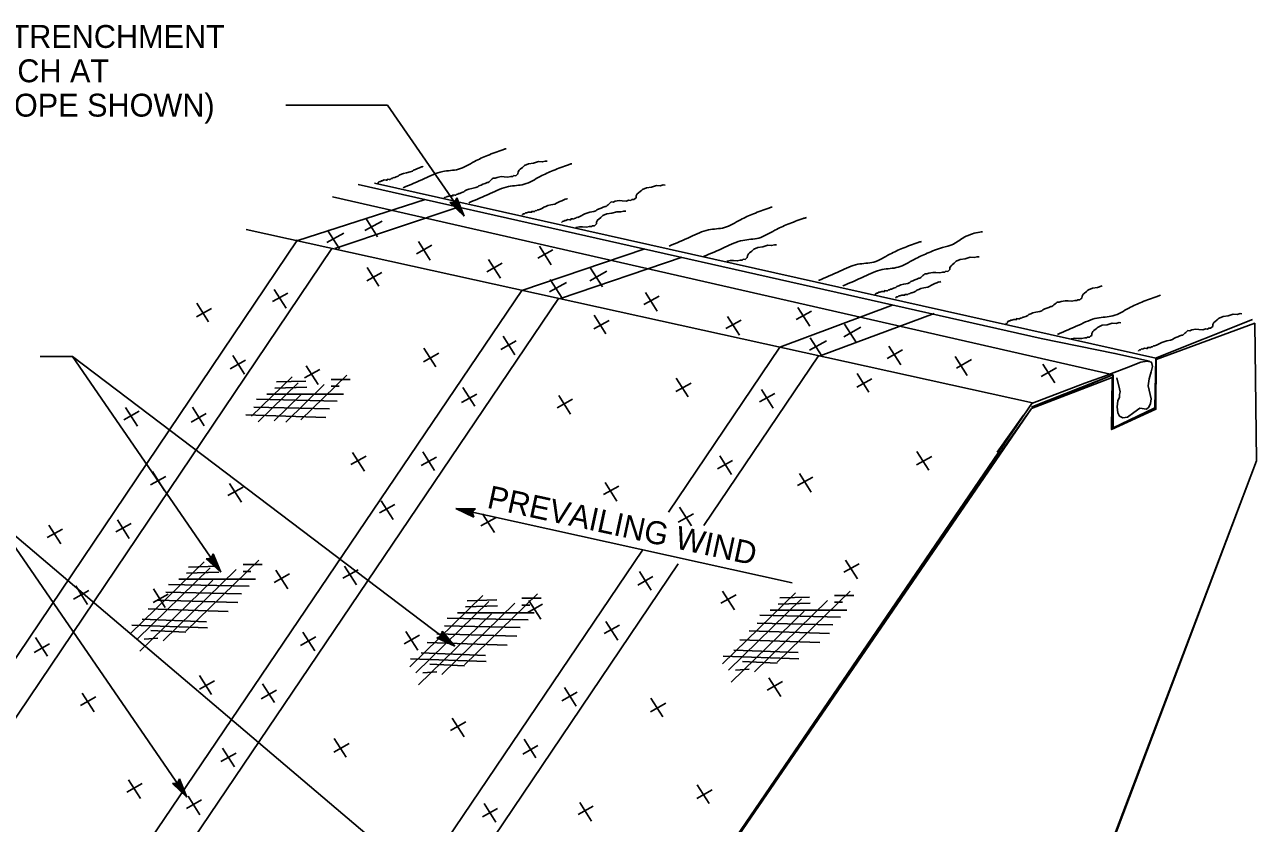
# Model space of a CAD drawing. Extents: x -894 to 866, y -476 to 714.
# Drawn here: x 37.1 to 413.6, y -44.1 to 200 of the extents above; entities that cross this region are included whole.
import ezdxf

# ---------------------------------------------------------------- set-up
doc = ezdxf.new("R2010")
doc.units = 0
for name, color, linetype in [('56 Stage 3 Anno', 7, 'Continuous'), ('57 Undefined', 7, 'Continuous'), ('58 Soundwalls', 7, 'Continuous'), ('6 Exist Hydro', 7, 'Continuous'), ('60 Nongeo Data', 7, 'Continuous')]:
    doc.layers.add(name, color=color, linetype=linetype)

msp = doc.modelspace()

# ---------------------------------------------------------------- linework, layer by layer
at = {"layer": '56 Stage 3 Anno'}
for p, q in [((116.93, 175.35), (148.03, 175.35)), ((171.41, 141.41), (148.03, 175.35)), ((168.56, 145.66), (169.21, 147.05)), ((169.21, 147.05), (169.21, 147.05)), ((169.21, 147.05), (171.41, 141.41)), ((167.03, 145.59), (168.56, 145.66)), ((167.03, 145.59), (167.03, 145.59)), ((171.41, 141.41), (167.03, 145.58)), ((170.64, 142.55), (167.45, 145.59)), ((169.89, 143.67), (167.83, 145.64)), ((169.14, 144.8), (168.26, 145.64)), ((168.69, 145.96), (169.14, 144.8)), ((168.87, 146.29), (169.89, 143.67)), ((169.04, 146.68), (170.65, 142.54)), ((171.41, 141.41), (171.41, 141.41)), ((41.8, 98.57), (51.66, 98.57)), ((97.06, 32.67), (51.66, 98.57)), ((168.57, 10), (51.66, 98.57)), ((271.71, 29.37), (168.89, 52.04)), ((174.36, 49.46), (168.89, 52.04)), ((168.89, 52.04), (168.89, 52.04)), ((168.89, 52.04), (174.94, 52.03)), ((174.23, 49.85), (170.21, 51.74)), ((170.22, 51.74), (174.63, 51.73)), ((174.08, 50.25), (171.54, 51.44)), ((171.54, 51.44), (174.39, 51.44)), ((173.99, 50.62), (172.87, 51.15)), ((172.87, 51.15), (174.09, 51.14)), ((174.94, 52.03), (173.88, 50.92)), ((173.88, 50.92), (174.36, 49.46)), ((174.36, 49.46), (174.36, 49.46)), ((174.94, 52.03), (174.94, 52.03)), ((86.67, -36.1), (28.42, 48.6)), ((143.85, -49.37), (28.42, 48.6)), ((94.12, 36.86), (94.75, 38.26)), ((94.59, 37.89), (96.28, 33.78)), ((94.75, 38.26), (94.75, 38.26)), ((94.75, 38.26), (97.06, 32.67)), ((92.6, 36.75), (94.12, 36.86)), ((97.06, 32.67), (92.6, 36.75)), ((92.6, 36.75), (92.6, 36.75)), ((96.27, 33.79), (93.02, 36.77)), ((95.5, 34.9), (93.4, 36.82)), ((94.72, 36.01), (93.82, 36.83)), ((94.25, 37.16), (94.72, 36.01)), ((94.43, 37.49), (95.5, 34.9)), ((97.06, 32.67), (97.06, 32.67)), ((163.09, 12.55), (164.51, 13.11)), ((168.57, 10), (163.09, 12.55)), ((163.09, 12.55), (163.09, 12.55)), ((167.49, 10.83), (163.49, 12.69)), ((166.42, 11.65), (163.84, 12.86)), ((165.34, 12.48), (164.24, 13)), ((164.51, 13.11), (164.69, 14.64)), ((164.54, 13.43), (165.34, 12.48)), ((164.62, 13.81), (166.42, 11.65)), ((164.65, 14.23), (167.5, 10.82)), ((164.69, 14.64), (164.69, 14.64)), ((164.69, 14.64), (168.57, 10)), ((166.97, 11.95), (166.97, 11.95)), ((166.26, 11.01), (166.26, 11.01)), ((168.57, 10), (168.57, 10)), ((168.57, 10), (168.57, 10)), ((82.24, -31.98), (83.77, -31.89)), ((86.67, -36.1), (82.24, -31.98)), ((82.24, -31.98), (82.24, -31.98)), ((85.89, -34.98), (82.67, -31.97)), ((85.13, -33.86), (83.05, -31.92)), ((84.36, -32.74), (83.47, -31.91)), ((83.77, -31.89), (84.41, -30.49)), ((83.9, -31.59), (84.36, -32.74)), ((84.08, -31.26), (85.13, -33.86)), ((84.24, -30.87), (85.9, -34.98)), ((84.41, -30.49), (84.41, -30.49)), ((84.41, -30.49), (86.67, -36.1)), ((86.67, -36.1), (86.67, -36.1))]:
    msp.add_line(p, q, dxfattribs=at)
at = {"layer": '58 Soundwalls'}
for p, q in [((146.34, 139.92), (141.09, 137)), ((141.33, 140.83), (144.96, 135.13)), ((134.69, 136.27), (129.44, 133.35)), ((129.68, 137.18), (133.31, 131.47)), ((161.59, 132.53), (156.92, 129.93)), ((157.44, 133.66), (161.07, 127.95)), ((194.44, 132.28), (198.06, 126.58)), ((178.91, 128.17), (182.53, 122.46)), ((198.58, 131.16), (193.92, 128.56)), ((141.74, 125.77), (145.37, 120.06)), ((183.05, 127.04), (178.39, 124.45)), ((215.08, 124.61), (209.83, 121.69)), ((210.07, 125.52), (213.7, 119.82)), ((146.3, 124.21), (141.64, 121.62)), ((202.75, 121.18), (197.5, 118.27)), ((197.74, 122.1), (201.37, 116.39)), ((117.55, 117.9), (112.88, 115.3)), ((113.4, 119.03), (117.03, 113.32)), ((231.01, 116.99), (226.35, 114.39)), ((226.86, 118.12), (230.49, 112.41)), ((94.23, 113.24), (89.57, 110.65)), ((89.67, 114.8), (93.3, 109.09)), ((273.45, 113.55), (277.08, 107.84)), ((215.73, 109.59), (211.06, 106.99)), ((211.17, 111.14), (214.8, 105.44)), ((256.13, 109.68), (251.47, 107.08)), ((251.99, 110.8), (255.62, 105.1)), ((277.6, 112.42), (272.94, 109.82)), ((292.73, 107.47), (287.48, 104.56)), ((287.72, 108.39), (291.35, 102.68)), ((187.29, 103.31), (182.63, 100.72)), ((183.34, 104.74), (186.97, 99.03)), ((282.22, 103.36), (276.97, 100.44)), ((277.21, 104.27), (280.84, 98.56)), ((100.67, 98.8), (104.3, 93.09)), ((163.66, 99.53), (158.99, 96.94)), ((159.1, 101.09), (162.73, 95.38)), ((305.46, 100.53), (300.8, 97.94)), ((301.32, 101.66), (304.94, 95.96)), ((321.59, 98.49), (325.21, 92.78)), ((104.62, 97.37), (99.95, 94.78)), ((127.33, 94.59), (122.66, 92)), ((123.18, 95.72), (126.81, 90.02)), ((326.59, 97.58), (321.93, 94.98)), ((352.51, 95.05), (347.84, 92.46)), ((348.36, 96.18), (351.99, 90.47)), ((240.85, 90.39), (236.19, 87.8)), ((236.29, 91.95), (239.92, 86.24)), ((296.12, 91.76), (291.45, 89.17)), ((291.56, 93.32), (295.19, 87.61)), ((175.28, 87.04), (170.61, 84.44)), ((171.05, 89.03), (174.67, 83.33)), ((266.45, 87.28), (261.78, 84.68)), ((262.3, 88.41), (265.93, 82.7)), ((67.91, 82.93), (71.54, 77.22)), ((88.37, 83.09), (92, 77.39)), ((204.52, 85.45), (199.85, 82.86)), ((200.37, 86.58), (204, 80.87)), ((72.06, 81.8), (67.4, 79.2)), ((92.61, 81.1), (87.94, 78.5)), ((141.49, 68.09), (136.82, 65.49)), ((137.34, 69.21), (140.97, 63.51)), ((162.94, 67.82), (158.27, 65.23)), ((158.79, 69.38), (162.42, 63.67)), ((249.57, 68.18), (253.2, 62.47)), ((314.39, 68), (309.72, 65.4)), ((309.83, 69.55), (313.46, 63.85)), ((253.52, 66.75), (248.86, 64.16)), ((80.26, 61.88), (75.6, 59.29)), ((76.12, 63.44), (79.75, 57.73)), ((278.06, 61.69), (273.39, 59.09)), ((273.91, 62.82), (277.54, 57.11)), ((103.87, 58.61), (99.21, 56.02)), ((99.73, 59.74), (103.36, 54.04)), ((218.68, 58.95), (214.01, 56.35)), ((214.53, 60.07), (218.16, 54.37)), ((150.26, 53.34), (145.6, 50.75)), ((146.11, 54.47), (149.74, 48.76)), ((181.23, 49.35), (176.56, 46.75)), ((177.08, 50.48), (180.71, 44.77)), ((241.51, 50.47), (236.84, 47.88)), ((237.28, 52.47), (240.9, 46.76)), ((48.61, 45.82), (43.94, 43.22)), ((44.46, 46.95), (48.09, 41.24)), ((69.59, 47.52), (64.92, 44.92)), ((65.44, 48.65), (69.07, 42.94)), ((134.87, 34.48), (138.49, 28.77)), ((292.22, 35.18), (287.55, 32.59)), ((288.07, 36.31), (291.7, 30.6)), ((118.03, 32.11), (113.37, 29.51)), ((113.89, 33.24), (117.52, 27.53)), ((139.01, 33.35), (134.35, 30.75)), ((229.17, 31.26), (224.5, 28.67)), ((225.02, 32.82), (228.65, 27.11)), ((56.66, 26.99), (51.99, 24.39)), ((52.71, 28.42), (56.34, 22.71)), ((76.42, 27.51), (80.05, 21.8)), ((250.46, 26.84), (254.09, 21.13)), ((80.99, 25.95), (76.32, 23.36)), ((195.39, 22.84), (190.72, 20.25)), ((191.24, 23.97), (194.87, 18.26)), ((254.6, 25.71), (249.94, 23.11)), ((218.95, 16.44), (214.28, 13.84)), ((214.8, 17.57), (218.43, 11.86)), ((40.41, 12.71), (44.04, 7)), ((126.09, 12.82), (121.42, 10.23)), ((122.14, 14.25), (125.77, 8.54)), ((157.77, 13.37), (153.11, 10.77)), ((153.62, 14.5), (157.25, 8.79)), ((44.65, 10.71), (39.98, 8.12)), ((90.58, 1), (94.21, -4.71)), ((264.62, 0.33), (268.24, -5.38)), ((95.15, -0.56), (90.48, -3.15)), ((114.07, -3.45), (109.41, -6.05)), ((109.84, -1.46), (113.47, -7.16)), ((202.07, -2.66), (205.7, -8.37)), ((268.76, -0.8), (264.1, -3.39)), ((58.82, -5.5), (54.15, -8.09)), ((54.67, -4.37), (58.3, -10.07)), ((206.02, -4.09), (201.35, -6.68)), ((233.09, -7.41), (228.42, -10.01)), ((228.52, -5.85), (232.15, -11.56)), ((171.93, -13.14), (167.26, -15.73)), ((167.78, -12.01), (171.41, -17.72)), ((131.69, -18.19), (135.32, -23.9)), ((189.77, -18.37), (193.4, -24.07)), ((97.58, -21.11), (101.21, -26.82)), ((136.26, -19.75), (131.59, -22.34)), ((194.01, -20.36), (189.34, -22.96)), ((101.73, -22.67), (97.07, -25.26)), ((72.98, -32), (68.31, -34.6)), ((68.83, -30.87), (72.46, -36.58)), ((242.68, -32.36), (246.31, -38.07)), ((91.18, -36.98), (86.52, -39.58)), ((87.04, -35.85), (90.66, -41.56)), ((247.25, -33.92), (242.58, -36.51)), ((181.66, -39.58), (177, -42.17)), ((177.52, -38.02), (181.14, -43.73)), ((210.92, -38.86), (206.25, -41.45)), ((206.77, -37.73), (210.4, -43.44))]:
    msp.add_line(p, q, dxfattribs=at)
msp.add_lwpolyline([(347.97, -106.89), (345.86, -113.04), (343.16, -119.65), (340.91, -125.66), (334.02, -144.3), (294.21, -164.69), (254.87, -184.96), (234.3, -195.32), (193.26, -216.39), (104.77, -195.61), (168.83, -159.63), (169.38, -178.64), (184.05, -170.09), (184.19, -151.59), (344.92, 82.69), (369.52, 92.11), (369.39, 76.2), (382.9, 82.43), (383.03, 97.58), (413.14, 108.7), (413.63, 66.65), (349.17, -103.13)], close=True, dxfattribs=at)
at = {"layer": '6 Exist Hydro'}
for p, q in [((118.83, 92.35), (106.42, 80.26)), ((120.69, 90.49), (108.42, 78.53)), ((114.04, 90.76), (123.08, 91.02)), ((135.58, 92.88), (121.48, 79.14)), ((130.79, 91.55), (136.64, 91.55)), ((111.12, 87.04), (134.52, 87.04)), ((121.49, 86.78), (113.36, 78.85)), ((113.51, 88.9), (123.35, 89.16)), ((128.67, 89.96), (116.89, 78.49)), ((130.79, 89.43), (133.19, 89.43)), ((107.13, 83.06), (130.26, 82.53)), ((107.93, 85.45), (132.66, 84.92)), ((104.74, 80.67), (129.2, 79.88)), ((91.91, 35.8), (69.58, 14.03)), ((93.78, 33.94), (71.44, 12.18)), ((108.67, 36.33), (86.33, 14.57)), ((87.13, 34.2), (96.17, 34.47)), ((103.88, 35), (109.73, 35)), ((94.57, 30.22), (72.24, 8.46)), ((101.75, 33.41), (79.42, 11.65)), ((84.2, 30.49), (107.6, 30.49)), ((86.6, 32.35), (96.44, 32.61)), ((103.88, 32.88), (106.27, 32.88)), ((80.21, 26.51), (103.35, 25.98)), ((81.01, 28.9), (105.74, 28.37)), ((289.47, 26.87), (267.13, 5.11)), ((77.82, 24.12), (102.29, 23.32)), ((177.13, 25.5), (154.8, 3.74)), ((179, 23.64), (156.66, 1.88)), ((186.97, 23.11), (164.64, 1.35)), ((193.89, 26.03), (171.55, 4.27)), ((172.35, 23.91), (181.39, 24.17)), ((189.1, 24.71), (194.95, 24.71)), ((272.72, 26.34), (250.38, 4.57)), ((274.58, 24.48), (252.24, 2.72)), ((282.56, 23.95), (260.22, 2.19)), ((267.4, 22.89), (277.24, 23.15)), ((267.93, 24.74), (276.97, 25.01)), ((284.68, 25.54), (290.53, 25.54)), ((284.68, 23.42), (287.08, 23.42)), ((74.87, 21.42), (99.34, 20.63)), ((179.79, 19.93), (157.46, -1.83)), ((169.42, 20.19), (192.82, 20.19)), ((171.82, 22.05), (181.65, 22.32)), ((189.1, 22.58), (191.49, 22.58)), ((275.38, 20.76), (253.04, -1)), ((261.81, 19.44), (286.54, 18.91)), ((265, 21.03), (288.41, 21.03)), ((69.84, 16.42), (92.98, 15.63)), ((73.03, 18.28), (92.71, 17.48)), ((165.43, 16.21), (188.57, 15.68)), ((166.23, 18.6), (190.96, 18.07)), ((261.02, 17.05), (284.15, 16.52)), ((73.57, 12.18), (77.82, 12.44)), ((75.69, 14.83), (86.33, 14.3)), ((163.04, 13.82), (187.51, 13.03)), ((255.68, 11.96), (280.14, 11.17)), ((258.62, 14.66), (283.09, 13.86)), ((158.25, 7.99), (177.93, 7.19)), ((160.09, 11.13), (184.56, 10.33)), ((253.84, 8.82), (273.51, 8.03)), ((155.06, 6.13), (178.2, 5.33)), ((160.91, 4.54), (171.55, 4.01)), ((250.65, 6.96), (273.78, 6.17)), ((256.5, 5.37), (267.13, 4.84)), ((158.79, 1.88), (163.04, 2.15)), ((254.37, 2.72), (258.62, 2.98))]:
    msp.add_line(p, q, dxfattribs=at)
at = {"layer": '60 Nongeo Data'}
for p, q in [((382.86, 98.01), (144.01, 151.48)), ((369.85, 92.94), (131.22, 147.36)), ((120.55, 134.01), (159.57, 146.5)), ((131.91, 131.5), (169.62, 144.21)), ((345.17, 84.36), (104.76, 137.36)), ((-38.57, -101.73), (120.47, 134.21)), ((-27.62, -103.76), (131, 131.5)), ((189.06, 118.76), (226.66, 131.41)), ((200.94, 116.25), (238.08, 128.9)), ((29.34, -117.17), (189.06, 118.76)), ((40.71, -119.7), (200.25, 116.25)), ((267.97, 101.39), (302.63, 114.3)), ((280.24, 98.77), (315.08, 111.67)), ((233.86, 51.01), (267.97, 101.39)), ((244.76, 46.88), (279.79, 98.77)), ((183.98, -151.53), (345.22, 84.44)), ((108.23, -134.6), (225.95, 39.31)), ((121.32, -135.98), (236.85, 35.17))]:
    msp.add_line(p, q, dxfattribs=at)
for points in [[(196.84, 158.23), (196.24, 158.27), (195.33, 158.03), (194.14, 158.11), (192.61, 157.62), (191.1, 157.42), (189.86, 156.91), (189.55, 156.63), (189.23, 156.35), (188.59, 155.8), (188.27, 155.52), (187.93, 154.95), (187.89, 154.35), (187.57, 154.07), (187.26, 153.79), (186.66, 153.84), (186.34, 153.56), (185.75, 153.6), (184.83, 153.36), (183.64, 153.44), (182.75, 153.5), (181.54, 153.29), (180.92, 153.03), (180.32, 153.07), (180, 152.79), (179.69, 152.52), (179.37, 152.24), (179.05, 151.96), (178.73, 151.68), (178.43, 151.7), (177.82, 151.45), (177.2, 151.19), (176.59, 150.93), (175.97, 150.67), (175.65, 150.4), (175.03, 150.14), (173.82, 149.92), (172.91, 149.69), (172.29, 149.43), (171.68, 149.17), (171.36, 148.89), (170.74, 148.64), (170.12, 148.38), (169.83, 148.4), (169.51, 148.12), (169.21, 148.14), (168.89, 147.86), (168.59, 147.88), (168, 147.92), (167.98, 147.63), (167.68, 147.65), (167.09, 147.69), (166.47, 147.43), (166.17, 147.45), (165.85, 147.17), (165.55, 147.19), (165.24, 146.92), (165.23, 146.77)], [(158.92, 156.69), (158.68, 156.48), (158.38, 156.5), (157.77, 156.24), (157.15, 155.99), (156.53, 155.73), (155.92, 155.47), (155.6, 155.19), (154.98, 154.94), (153.77, 154.72), (152.86, 154.48), (152.24, 154.23), (151.62, 153.97), (151.31, 153.69), (150.69, 153.43), (150.07, 153.18), (149.78, 153.2), (149.46, 152.92), (149.16, 152.94), (148.84, 152.66), (148.54, 152.68), (147.95, 152.72), (147.93, 152.43), (147.63, 152.45), (147.03, 152.49), (146.42, 152.23), (146.12, 152.25), (145.8, 151.97), (145.5, 151.99), (145.18, 151.72), (145.17, 151.56)], [(380.94, 97.16), (370.41, 99.47), (347.84, 104.09), (139.02, 151.07)], [(232.92, 150.92), (232.33, 150.96), (231.41, 150.72), (230.22, 150.8), (228.69, 150.31), (227.18, 150.11), (225.95, 149.6), (225.63, 149.32), (225.31, 149.04), (224.68, 148.49), (224.36, 148.21), (224.02, 147.63), (223.98, 147.04), (223.66, 146.76), (223.34, 146.48), (222.74, 146.52), (222.43, 146.24), (221.83, 146.29), (220.92, 146.05), (219.72, 146.13), (218.83, 146.19), (217.62, 145.97), (217, 145.72), (216.41, 145.76), (216.09, 145.48), (215.77, 145.2), (215.45, 144.93), (215.13, 144.65), (214.82, 144.37), (214.52, 144.39), (213.9, 144.13), (213.29, 143.88), (212.67, 143.62), (212.05, 143.36), (211.73, 143.08), (211.12, 142.83), (209.91, 142.61), (208.99, 142.37), (208.38, 142.12), (207.76, 141.86), (207.44, 141.58), (206.83, 141.32), (206.21, 141.07), (205.91, 141.09), (205.59, 140.81), (205.29, 140.83), (204.98, 140.55), (204.68, 140.57), (204.08, 140.61), (204.06, 140.32), (203.76, 140.34), (203.17, 140.38), (202.55, 140.12), (202.25, 140.14), (201.94, 139.86), (201.64, 139.88), (201.32, 139.6), (201.31, 139.45)], [(203.04, 146.86), (202.8, 146.66), (202.5, 146.68), (201.89, 146.42), (201.27, 146.16), (200.66, 145.9), (200.04, 145.65), (199.72, 145.37), (199.11, 145.11), (197.89, 144.89), (196.98, 144.66), (196.36, 144.4), (195.75, 144.14), (195.43, 143.87), (194.81, 143.61), (194.2, 143.35), (193.9, 143.37), (193.58, 143.09), (193.28, 143.11), (192.96, 142.84), (192.67, 142.86), (192.07, 142.9), (192.05, 142.6), (191.75, 142.62), (191.16, 142.66), (190.54, 142.4), (190.24, 142.42), (189.92, 142.15), (189.63, 142.17), (189.31, 141.89), (189.3, 141.74)], [(220.82, 142.92), (220.22, 142.96), (219.31, 142.72), (218.12, 142.8), (216.59, 142.31), (215.08, 142.11), (213.84, 141.6), (213.53, 141.32), (213.21, 141.04), (212.57, 140.49), (212.25, 140.21), (211.91, 139.64), (211.87, 139.04), (211.55, 138.76), (211.24, 138.48), (210.64, 138.52), (210.32, 138.25), (209.73, 138.29), (208.81, 138.05), (207.62, 138.13), (206.73, 138.19), (205.57, 137.99)], [(266.95, 132.64), (266.35, 132.68), (265.44, 132.44), (264.25, 132.52), (262.72, 132.03), (261.21, 131.83), (259.98, 131.32), (259.66, 131.04), (259.34, 130.76), (258.7, 130.21), (258.38, 129.93), (258.05, 129.35), (258, 128.76), (257.69, 128.48), (257.37, 128.2), (256.77, 128.24), (256.45, 127.96), (255.86, 128), (254.94, 127.77), (253.75, 127.85), (252.86, 127.91), (251.7, 127.7)], [(328.84, 128.98), (328.24, 129.02), (327.33, 128.78), (326.14, 128.86), (324.61, 128.37), (323.1, 128.17), (321.87, 127.66), (321.55, 127.38), (321.23, 127.1), (320.59, 126.55), (320.28, 126.27), (319.94, 125.7), (319.9, 125.1), (319.58, 124.82), (319.26, 124.54), (318.66, 124.59), (318.34, 124.31), (317.75, 124.35), (316.83, 124.11), (315.64, 124.19), (314.75, 124.25), (313.54, 124.04), (312.92, 123.78), (312.32, 123.82), (312.01, 123.54), (311.69, 123.27), (311.37, 122.99), (311.05, 122.71), (310.73, 122.43), (310.44, 122.45), (309.82, 122.2), (309.2, 121.94), (308.59, 121.68), (307.97, 121.42), (307.65, 121.15), (307.04, 120.89), (305.82, 120.67), (304.91, 120.44), (304.29, 120.18), (303.68, 119.92), (303.36, 119.64), (302.74, 119.39), (302.13, 119.13), (301.83, 119.15), (301.51, 118.87), (301.21, 118.89), (300.89, 118.61), (300.6, 118.63), (300, 118.68), (299.98, 118.38), (299.68, 118.4), (299.09, 118.44), (298.47, 118.18), (298.17, 118.2), (297.85, 117.92), (297.56, 117.94), (297.24, 117.67), (297.23, 117.52)], [(317.14, 121.5), (316.9, 121.29), (316.6, 121.31), (315.99, 121.05), (315.37, 120.8), (314.75, 120.54), (314.14, 120.28), (313.82, 120), (313.2, 119.75), (311.99, 119.53), (311.08, 119.29), (310.46, 119.04), (309.84, 118.78), (309.53, 118.5), (308.91, 118.24), (308.29, 117.99), (308, 118.01), (307.68, 117.73), (307.38, 117.75), (307.06, 117.47), (306.76, 117.49), (306.17, 117.53), (306.15, 117.24), (305.85, 117.26), (305.25, 117.3), (304.64, 117.04), (304.34, 117.06), (304.02, 116.78), (303.72, 116.8), (303.4, 116.52), (303.39, 116.37)], [(366.52, 120.09), (365.04, 119.63), (363.53, 119.44), (362.3, 118.94), (361.98, 118.66), (361.66, 118.39), (361.01, 117.83), (360.69, 117.56), (360.35, 116.99), (360.31, 116.39), (359.99, 116.12), (359.66, 115.84), (359.07, 115.89), (358.75, 115.61), (358.15, 115.65), (357.24, 115.42), (356.05, 115.52), (355.15, 115.58), (353.94, 115.38), (353.32, 115.12), (352.73, 115.17), (352.41, 114.89), (352.09, 114.62), (351.76, 114.34), (351.44, 114.07), (351.12, 113.79), (350.83, 113.82), (350.21, 113.56), (349.59, 113.31), (348.97, 113.06), (348.35, 112.8), (348.03, 112.53), (347.42, 112.28), (346.2, 112.07), (345.29, 111.84), (344.67, 111.59), (344.05, 111.33), (343.73, 111.06), (343.11, 110.81), (342.49, 110.55), (342.2, 110.58), (341.88, 110.3), (341.58, 110.32), (341.26, 110.05), (340.96, 110.07), (340.36, 110.11), (340.34, 109.82), (340.04, 109.84), (339.45, 109.89), (338.83, 109.63), (338.53, 109.66), (338.21, 109.38), (337.91, 109.4), (337.59, 109.13), (337.57, 108.83), (337.57, 108.83), (337.25, 108.55), (336.95, 108.58)], [(409.23, 111.61), (408.63, 111.65), (407.72, 111.42), (406.53, 111.5), (405, 111), (403.49, 110.81), (402.26, 110.29), (401.94, 110.02), (401.62, 109.74), (400.98, 109.18), (400.66, 108.9), (400.33, 108.33), (400.28, 107.73), (399.97, 107.46), (399.65, 107.18), (399.05, 107.22), (398.73, 106.94), (398.14, 106.98), (397.22, 106.74), (396.03, 106.83), (395.14, 106.89), (393.93, 106.67), (393.31, 106.41), (392.71, 106.45), (392.4, 106.18), (392.08, 105.9), (391.76, 105.62), (391.44, 105.34), (391.12, 105.07), (390.82, 105.09), (390.21, 104.83), (389.59, 104.57), (388.98, 104.31), (388.36, 104.06), (388.04, 103.78), (387.43, 103.52), (386.21, 103.31), (385.3, 103.07), (384.68, 102.81), (384.07, 102.55), (383.75, 102.28), (383.13, 102.02), (382.52, 101.76), (382.22, 101.78), (381.9, 101.5), (381.6, 101.52), (381.28, 101.25), (380.99, 101.27), (380.39, 101.31), (380.37, 101.01), (380.07, 101.03), (379.48, 101.07), (378.86, 100.81), (378.56, 100.84), (378.24, 100.56), (377.95, 100.58), (377.63, 100.3), (377.62, 100.15)], [(382.8, 98.07), (412.47, 109.81)], [(372.23, 108.87), (371.64, 108.91), (370.72, 108.67), (369.53, 108.76), (368, 108.26), (366.49, 108.07), (365.26, 107.55), (364.94, 107.27), (364.62, 107), (363.99, 106.44), (363.67, 106.16), (363.33, 105.59), (363.29, 104.99), (362.97, 104.71), (362.65, 104.44), (362.05, 104.48), (361.74, 104.2), (361.14, 104.24), (360.23, 104), (359.03, 104.08), (358.14, 104.15), (356.99, 103.94)], [(369.85, 92.94), (369.85, 76.73), (382.58, 82.82), (382.86, 98.01)], [(345.14, 84.28), (361.16, 90.38), (367.17, 92.58), (373.94, 95.03), (378.34, 96.81), (380.21, 97.15), (381.56, 96.81), (381.9, 95.46), (381.45, 93.87), (380.86, 91.75), (380.52, 89.55), (381.45, 85.59), (381.31, 84.21), (380.8, 83.03), (380.04, 82.44), (377.99, 82.74), (376.14, 81.38), (374.28, 79.99), (372.76, 79.82), (371.82, 80.32), (371.32, 81.34), (371.05, 83.12), (371.27, 85), (371.81, 86.08), (371.82, 86.88), (371.99, 87.72), (371.82, 88.61), (370.95, 92.02)], [(344.88, 83.05), (345.32, 83.21), (369.79, 92.89)], [(342.49, 80.63), (334.4, 69.28)]]:
    msp.add_lwpolyline(points, dxfattribs=at)
msp.add_lwpolyline([(413.14, 108.7), (383.03, 97.58), (382.9, 82.43), (369.85, 76.73), (369.79, 92.89), (344.92, 82.69), (334.21, 67.42), (295.85, 11.68), (244.99, -63.02), (184.19, -151.59), (184.05, -170.09), (169.38, -178.64), (168.83, -159.63), (166.86, -161.07), (164.96, -162.09), (104.77, -195.61), (193.26, -216.39), (334.02, -144.3), (413.63, 66.65)], close=True, dxfattribs=at)
for points in [[(152.82, 150.1), (159.32, 152.94), (164.87, 155.07), (169.71, 155.76), (174.61, 158.14), (178.59, 159.97), (183.24, 161.71), (184.26, 162.04)], [(172.92, 145.53), (179.41, 148.37), (184.96, 150.5), (189.8, 151.19), (194.71, 153.57), (198.69, 155.4), (203.34, 157.14), (204.35, 157.47)], [(234.13, 132.27), (240.62, 135.12), (246.17, 137.24), (251.01, 137.94), (255.91, 140.32), (259.9, 142.15), (264.54, 143.89), (265.56, 144.22)], [(244.63, 129.08), (251.13, 131.92), (256.67, 134.04), (261.52, 134.74), (266.42, 137.12), (270.4, 138.95), (275.05, 140.69), (276.06, 141.02)], [(287.25, 120.11), (293.74, 122.97), (299.28, 125.12), (304.12, 125.83), (309.02, 128.22), (312.99, 130.07), (317.63, 131.82), (321, 132.9), (324.33, 134.99), (326.84, 136.02), (329.11, 136.56), (329.93, 136.62)], [(279.8, 121.76), (286.3, 124.61), (291.84, 126.73), (296.69, 127.42), (301.59, 129.81), (305.57, 131.64), (310.22, 133.37), (311.23, 133.7)], [(352.88, 105.31), (359.38, 108.15), (364.92, 110.28), (369.77, 110.97), (374.67, 113.35), (378.65, 115.18), (383.3, 116.92), (384.31, 117.25)]]:
    msp.add_spline(points, degree=3, dxfattribs=at)

# ---------------------------------------------------------------- texts
at = {"layer": '57 Undefined'}
for s, p in [('UPPER ENTRENCHMENT', (-15.1, 192.85)), ('(KEY TRENCH AT ', (-15.1, 182.35)), ('TOP OF SLOPE SHOWN)', (-15.1, 171.85))]:
    msp.add_text(s, height=7, dxfattribs=at).set_placement(p)
msp.add_text('PREVAILING WIND', height=7, rotation=347.8346, dxfattribs=at).set_placement((178.14, 52.35))

doc.saveas('drawing.dxf')
